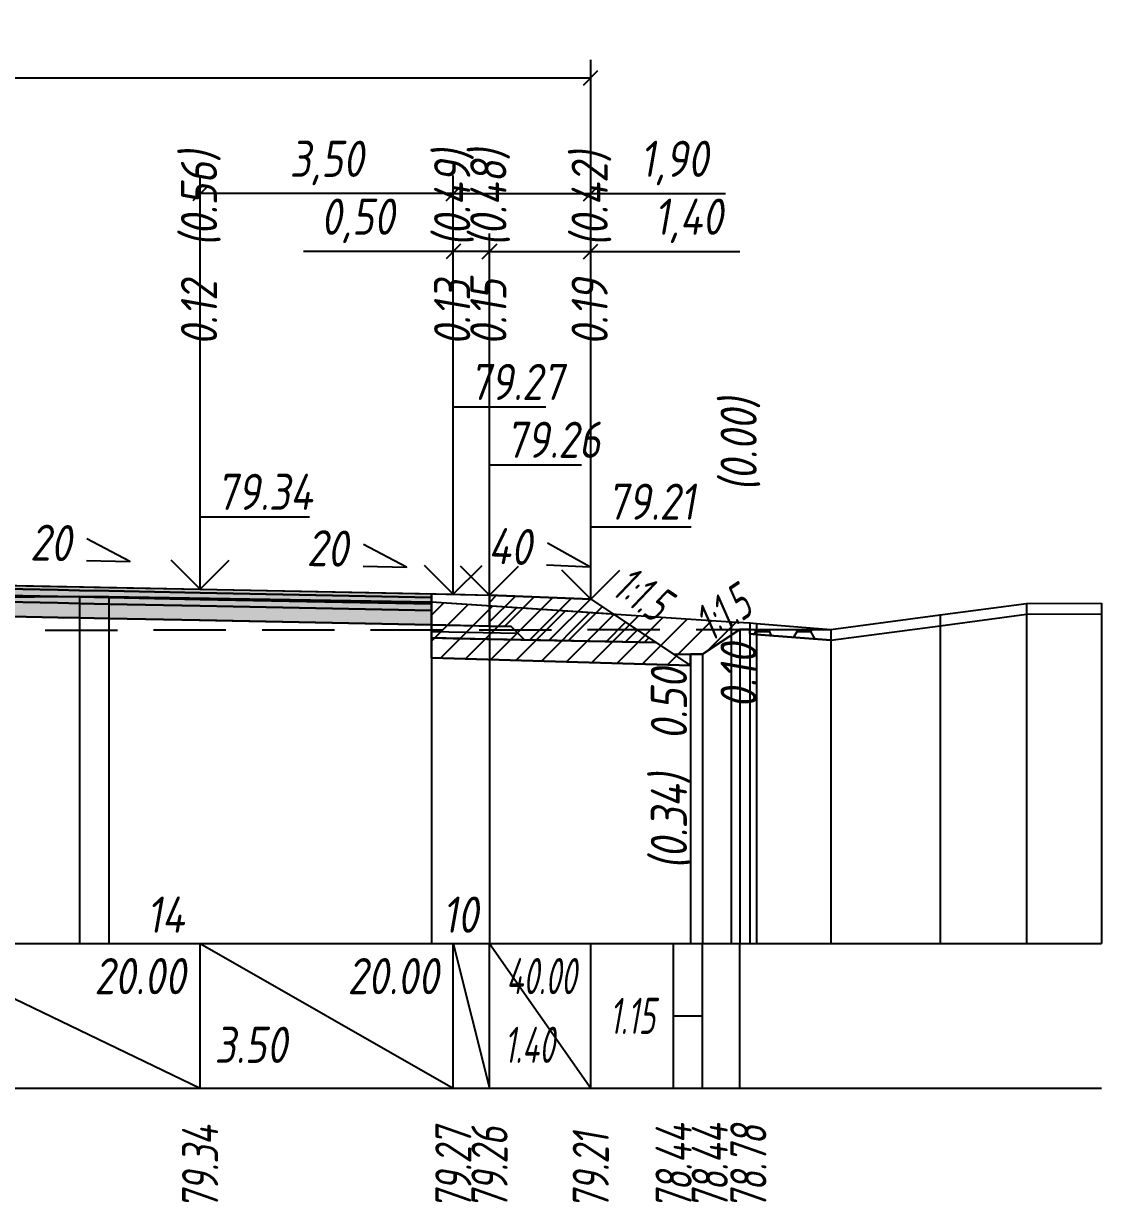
# Model space of a CAD drawing. Extents: x -717 to 1451, y -133302 to 233.
# Drawn here: x 165.1 to 239.6, y -20853.9 to -20772.4 of the extents above; entities that cross this region are included whole.
import ezdxf
from ezdxf.enums import TextEntityAlignment as Align

# ---------------------------------------------------------------- set-up
doc = ezdxf.new("R2010")
doc.units = 0
doc.linetypes.add('штриховая', pattern=[0.75, 0.5, -0.25])
for name, color, linetype in [('Интерполированный поперечник', 2, 'Continuous'), ('Код_514', 1, 'Continuous'), ('Контур_0', 7, 'Continuous'), ('Контур_2521', 7, 'Continuous'), ('Контур_2564', 7, 'Continuous'), ('Контур_2660', 7, 'Continuous'), ('Контур_2665', 7, 'Continuous'), ('Контур_400', 7, 'Continuous'), ('Контур_508', 7, 'Continuous'), ('Контур_512', 7, 'Continuous'), ('Контур_513', 7, 'Continuous'), ('Контур_818', 7, 'Continuous'), ('Красный поперечник', 1, 'Continuous'), ('Объём_2501', 7, 'Continuous'), ('Объём_2564', 7, 'Continuous'), ('Объём_2650', 7, 'Continuous'), ('Объём_2660', 7, 'Continuous'), ('Объём_2661', 7, 'Continuous'), ('Объём_2662', 7, 'Continuous'), ('Объём_2663', 7, 'Continuous'), ('Объём_2664', 7, 'Continuous'), ('Объём_2665', 7, 'Continuous'), ('Объём_2666', 7, 'Continuous'), ('Объём_2667', 7, 'Continuous'), ('Объём_2668', 7, 'Continuous'), ('Объём_2669', 7, 'Continuous'), ('Объём_2675', 7, 'Continuous'), ('Объём_2753', 7, 'Continuous'), ('Откосы', 7, 'Continuous'), ('Отметки покрытия', 7, 'Continuous'), ('Рабочие отметки', 7, 'Continuous'), ('Рабочие отметки доп.', 7, 'Continuous'), ('Слои выравнивания', 7, 'Continuous'), ('Таблица', 7, 'Continuous'), ('Уклоны проезжей части', 7, 'Continuous'), ('Черный поперечник', 3, 'Continuous')]:
    doc.layers.add(name, color=color, linetype=linetype)
for name, color, linetype, true_color in [('Контур_2540', 2, 'Continuous', 0xffff00), ('Контур_2560', 2, 'Continuous', 0xffff00), ('Контур_2561', 7, 'Continuous', 0xff8040), ('Контур_2562', 3, 'Continuous', 0x00ff00), ('Контур_2563', 7, 'Continuous', 0xff8000), ('Контур_2570', 7, 'Continuous', 0x80ff00), ('Контур_2725', 7, 'Continuous', 0x323232), ('Контур_2736', 4, 'Continuous', 0x00ffff), ('Контур_2737', 4, 'Continuous', 0x00ffff), ('Контур_2738', 4, 'Continuous', 0x00ffff), ('Контур_2739', 4, 'Continuous', 0x00ffff), ('Контур_2741', 4, 'Continuous', 0x00ffff), ('Контур_2742', 4, 'Continuous', 0x00ffff), ('Контур_2743', 4, 'Continuous', 0x00ffff), ('Контур_2744', 7, 'Continuous', 0xa4ffff), ('Контур_2745', 7, 'Continuous', 0xa4ffff), ('Контур_2747', 4, 'Continuous', 0x00ffff), ('Контур_2748', 4, 'Continuous', 0x00ffff), ('Контур_2749', 4, 'Continuous', 0x00ffff), ('Контур_2750', 4, 'Continuous', 0x00ffff), ('Контур_2751', 4, 'Continuous', 0x00ffff), ('Контур_2752', 4, 'Continuous', 0x00ffff), ('Контур_2760', 7, 'Continuous', 0x323232), ('Контур_2761', 7, 'Continuous', 0x323232), ('Контур_2762', 7, 'Continuous', 0x323232), ('Контур_2763', 7, 'Continuous', 0x323232), ('Контур_402', 7, 'Continuous', 0xff6464), ('Контур_703', 4, 'Continuous', 0x00ffff), ('Контур_705', 4, 'Continuous', 0x00ffff), ('Контур_707', 4, 'Continuous', 0x00ffff), ('Контур_720', 131, 'Continuous', 0xaaffff), ('Объём_2500', 7, 'Continuous', 0xc0c0c0), ('Объём_2520', 7, 'Continuous', 0x80ffff), ('Объём_2540', 2, 'Continuous', 0xffff00), ('Объём_2560', 2, 'Continuous', 0xffff00), ('Объём_2561', 7, 'Continuous', 0xff8040), ('Объём_2562', 3, 'Continuous', 0x00ff00), ('Объём_2563', 7, 'Continuous', 0xff8000), ('Объём_2600', 7, 'Continuous', 0x808000), ('Объём_2746', 2, 'Continuous', 0xffff00)]:
    doc.layers.add(name, color=color, linetype=linetype, true_color=true_color)
doc.styles.get("Standard").update_dxf_attribs({"font": 'txt', "height": 2.5})
doc.styles.add('М', font='romand.shx', dxfattribs={"width": 0.8, "oblique": 10, "height": 2.5})
doc.dimstyles.new('ISO-25', dxfattribs={"dimtxt": 2.5, "dimasz": 2.5, "dimexe": 1.25, "dimexo": 0.625, "dimtad": 1, "dimtxsty": 'Standard', "dimcen": 2.5, "dimadec": 0, "dimazin": 0, "dimtfac": 1, "dimtmove": 0, "dimatfit": 3, "dimfxl": 1, "dimarcsym": 0})

# ---------------------------------------------------------------- blocks, each defined once
blk = doc.blocks.new('_Oblique')
at = {"color": 0, "linetype": 'ByBlock', "lineweight": -2}
blk.add_line((-0.5, -0.5), (0.5, 0.5), dxfattribs=at)
blk = doc.blocks.new('*D497')
at = {"color": 0, "lineweight": -2, "transparency": 16777216}
for p, q in [((197.342, -20811.338), (197.342, -20786.898)), ((204.342, -20811.618), (204.342, -20786.898)), ((197.342, -20788.148), (204.342, -20788.148)), ((204.342, -20788.148), (214.645, -20788.148))]:
    blk.add_line(p, q, dxfattribs=at)
at = {"layer": 'Defpoints', "color": 0, "transparency": 16777216}
for p in [(204.342, -20788.148), (197.342, -20811.963), (204.342, -20812.243)]:
    blk.add_point(p, dxfattribs=at)
at = {"color": 0, "lineweight": -2, "transparency": 16777216, "rotation": 180}
blk.add_blockref('_Oblique', (197.342, -20788.148), dxfattribs=at)
at = {"color": 0, "lineweight": -2, "transparency": 16777216}
blk.add_blockref('_Oblique', (204.342, -20788.148), dxfattribs=at)
at = {"color": 0, "transparency": 16777216, "insert": (211.105, -20786.035), "char_height": 2.5, "width": 8.75, "attachment_point": 5, "style": 'М'}
blk.add_mtext('1,40', dxfattribs=at)
blk = doc.blocks.new('*D499')
at = {"color": 0, "lineweight": -2, "transparency": 16777216}
for p, q in [((194.842, -20811.288), (194.842, -20786.898)), ((197.342, -20811.338), (197.342, -20786.898)), ((194.842, -20788.148), (184.479, -20788.148)), ((197.342, -20788.148), (194.842, -20788.148))]:
    blk.add_line(p, q, dxfattribs=at)
at = {"layer": 'Defpoints', "color": 0, "transparency": 16777216}
for p in [(197.342, -20788.148), (194.842, -20811.913), (197.342, -20811.963)]:
    blk.add_point(p, dxfattribs=at)
at = {"color": 0, "lineweight": -2, "transparency": 16777216, "rotation": 180}
blk.add_blockref('_Oblique', (194.842, -20788.148), dxfattribs=at)
at = {"color": 0, "lineweight": -2, "transparency": 16777216}
blk.add_blockref('_Oblique', (197.342, -20788.148), dxfattribs=at)
at = {"color": 0, "transparency": 16777216, "insert": (188.24, -20786.035), "char_height": 2.5, "width": 9.16667, "attachment_point": 5, "style": 'М'}
blk.add_mtext('0,50', dxfattribs=at)
blk = doc.blocks.new('*D501')
at = {"color": 0, "lineweight": -2, "transparency": 16777216}
for p, q in [((177.342, -20810.938), (177.342, -20782.898)), ((194.842, -20811.288), (194.842, -20782.898)), ((194.842, -20784.148), (177.342, -20784.148))]:
    blk.add_line(p, q, dxfattribs=at)
at = {"layer": 'Defpoints', "color": 0, "transparency": 16777216}
for p in [(177.342, -20784.148), (177.342, -20811.563), (194.842, -20811.913)]:
    blk.add_point(p, dxfattribs=at)
at = {"color": 0, "lineweight": -2, "transparency": 16777216, "rotation": 180}
blk.add_blockref('_Oblique', (177.342, -20784.148), dxfattribs=at)
at = {"color": 0, "lineweight": -2, "transparency": 16777216}
blk.add_blockref('_Oblique', (194.842, -20784.148), dxfattribs=at)
at = {"color": 0, "transparency": 16777216, "insert": (186.092, -20782.035), "char_height": 2.5, "width": 9.58333, "attachment_point": 5, "style": 'М'}
blk.add_mtext('3,50', dxfattribs=at)
blk = doc.blocks.new('*D502')
at = {"color": 0, "lineweight": -2, "transparency": 16777216}
for p, q in [((194.842, -20811.288), (194.842, -20782.898)), ((204.342, -20811.618), (204.342, -20782.898)), ((194.842, -20784.148), (204.342, -20784.148)), ((204.342, -20784.148), (213.66, -20784.148))]:
    blk.add_line(p, q, dxfattribs=at)
at = {"layer": 'Defpoints', "color": 0, "transparency": 16777216}
for p in [(194.842, -20784.148), (194.842, -20811.913), (204.342, -20812.243)]:
    blk.add_point(p, dxfattribs=at)
at = {"color": 0, "lineweight": -2, "transparency": 16777216, "rotation": 180}
blk.add_blockref('_Oblique', (194.842, -20784.148), dxfattribs=at)
at = {"color": 0, "lineweight": -2, "transparency": 16777216}
blk.add_blockref('_Oblique', (204.342, -20784.148), dxfattribs=at)
at = {"color": 0, "transparency": 16777216, "insert": (210.119, -20782.035), "char_height": 2.5, "width": 8.75, "attachment_point": 5, "style": 'М'}
blk.add_mtext('1,90', dxfattribs=at)
blk = doc.blocks.new('*D504')
at = {"color": 0, "lineweight": -2, "transparency": 16777216}
for p, q in [((108.842, -20811.618), (108.842, -20774.898)), ((204.342, -20811.618), (204.342, -20774.898)), ((108.842, -20776.148), (204.342, -20776.148))]:
    blk.add_line(p, q, dxfattribs=at)
at = {"layer": 'Defpoints', "color": 0, "transparency": 16777216}
for p in [(204.342, -20776.148), (108.842, -20812.243), (204.342, -20812.243)]:
    blk.add_point(p, dxfattribs=at)
at = {"color": 0, "lineweight": -2, "transparency": 16777216, "rotation": 180}
blk.add_blockref('_Oblique', (108.842, -20776.148), dxfattribs=at)
at = {"color": 0, "lineweight": -2, "transparency": 16777216}
blk.add_blockref('_Oblique', (204.342, -20776.148), dxfattribs=at)
at = {"color": 0, "transparency": 16777216, "insert": (156.592, -20774.035), "char_height": 2.5, "width": 10.41667, "attachment_point": 5, "style": 'М'}
blk.add_mtext('19,10', dxfattribs=at)

msp = doc.modelspace()

# ---------------------------------------------------------------- hatches: boundary and pattern name
at = {"layer": 'Объём_2563'}
h = msp.add_hatch(dxfattribs=at)
h.set_pattern_fill('ANSI31', color=256, scale=0.3)
h.paths.add_polyline_path([(199.761, -20814.999), (198.842, -20814.081), (197.342, -20814.051), (197.342, -20811.901), (204.342, -20812.181), (208.842, -20815.181)])
at = {"layer": 'Объём_2600'}
h = msp.add_hatch(dxfattribs=at)
h.set_pattern_fill('ANSI31', color=6, scale=0.4)
h.paths.add_polyline_path([(214.639, -20814.288), (212.071, -20816), (211.234, -20816), (211.234, -20816.775), (193.325, -20816.238), (193.325, -20812.382), (214.04, -20813.754), (215.334, -20813.833), (215.334, -20814.288)])
h = msp.add_hatch(dxfattribs=at)
h.set_pattern_fill('HONEY', color=5, scale=0.3)
h.paths.add_polyline_path([(215.789, -20814.631), (215.334, -20814.583), (215.334, -20814.288), (220.93, -20814.283), (220.93, -20815.033)])
at = {"layer": 'Слои выравнивания'}
for color, points in [(2, [(156.592, -20811.086), (167.502, -20811.304), (169.001, -20811.334), (171.035, -20811.374), (177.342, -20811.501), (193.325, -20811.82), (193.325, -20812.07), (177.342, -20811.751), (171.035, -20811.624), (169.001, -20811.584), (167.502, -20811.554), (156.592, -20811.336)]), (3, [(156.592, -20811.336), (167.502, -20811.554), (169.001, -20811.584), (171.035, -20811.624), (177.342, -20811.751), (193.325, -20812.07), (193.325, -20812.52), (177.342, -20812.201), (171.035, -20812.074), (169.001, -20812.034), (167.502, -20812.004), (156.592, -20811.786)]), (4, [(156.592, -20811.786), (167.502, -20812.004), (169.001, -20812.034), (171.035, -20812.074), (177.342, -20812.201), (193.325, -20812.52), (193.325, -20812.97), (177.342, -20812.651), (171.035, -20812.524), (169.001, -20812.484), (167.502, -20812.454), (156.592, -20812.236)]), (5, [(156.592, -20812.236), (167.502, -20812.454), (169.001, -20812.484), (171.035, -20812.524), (177.342, -20812.651), (193.325, -20812.97), (193.325, -20813.97), (177.342, -20813.651), (171.035, -20813.524), (169.001, -20813.484), (167.502, -20813.454), (156.592, -20813.236)])]:
    msp.add_hatch(color=color, dxfattribs=at).paths.add_polyline_path(points)

# ---------------------------------------------------------------- linework, layer by layer
at = {"layer": 'Интерполированный поперечник', "linetype": 'штриховая', "ltscale": 10, "flags": 128}
msp.add_lwpolyline([(114.126, -20814.368), (220.93, -20814.283)], dxfattribs=at)
at = {"layer": 'Код_514'}
for p, q in [((156.592, -20836), (177.342, -20846)), ((177.342, -20846), (177.342, -20836)), ((177.342, -20836), (194.842, -20846)), ((194.842, -20846), (194.842, -20836)), ((194.842, -20836), (197.342, -20846)), ((197.342, -20846), (197.342, -20836)), ((197.342, -20836), (204.342, -20846)), ((204.342, -20846), (204.342, -20836)), ((210.071, -20846), (210.071, -20836)), ((212.071, -20846), (212.071, -20836)), ((214.639, -20846), (214.639, -20836)), ((210.071, -20841), (212.071, -20841))]:
    msp.add_line(p, q, dxfattribs=at)
at = {"layer": 'Контур_0', "flags": 128}
for points in [[(193.325, -20811.82), (197.342, -20811.901), (197.342, -20814.051), (193.325, -20813.97), (193.325, -20811.82), (193.325, -20811.82)], [(204.342, -20812.181), (207.512, -20814.294), (207.512, -20814.294), (207.512, -20814.294), (207.512, -20814.294), (207.512, -20814.294), (207.512, -20814.294), (207.512, -20814.294), (207.512, -20814.294), (207.512, -20814.294), (207.512, -20814.294), (207.512, -20814.294), (207.512, -20814.294), (207.512, -20814.294), (207.512, -20814.294), (210.071, -20816)], [(204.342, -20812.181), (207.512, -20814.294), (207.512, -20814.294), (207.512, -20814.294), (207.512, -20814.294), (207.512, -20814.294), (207.512, -20814.294), (207.512, -20814.294), (207.512, -20814.294), (207.512, -20814.294), (207.512, -20814.294), (207.512, -20814.294), (207.512, -20814.294), (207.512, -20814.294), (207.512, -20814.294), (210.071, -20816), (212.071, -20816), (214.639, -20814.288), (214.639, -20814.288), (214.639, -20814.288), (214.639, -20814.288), (214.639, -20814.288), (214.639, -20814.288), (214.639, -20814.288), (214.639, -20814.288), (214.639, -20814.288), (214.639, -20814.288), (214.639, -20814.288), (214.639, -20814.288), (214.639, -20814.288)], [(197.342, -20814.951), (193.325, -20814.87), (193.325, -20813.97), (198.842, -20814.081), (199.761, -20814.999), (197.342, -20814.951), (197.342, -20814.951)], [(197.342, -20814.051), (198.842, -20814.081), (199.761, -20814.999), (208.842, -20815.181)]]:
    msp.add_lwpolyline(points, dxfattribs=at)
at = {"layer": 'Контур_2521', "color": 250, "flags": 128}
msp.add_lwpolyline([(193.325, -20814.42), (199.301, -20814.54)], dxfattribs=at)
at = {"layer": 'Контур_2540', "flags": 128}
msp.add_lwpolyline([(194.842, -20814.901), (208.842, -20815.181), (211.234, -20816.775), (193.325, -20816.238), (193.325, -20814.87), (194.842, -20814.901), (194.842, -20814.901)], dxfattribs=at)
at = {"layer": 'Контур_2560', "flags": 128}
msp.add_lwpolyline([(197.342, -20811.901), (204.342, -20812.181), (204.342, -20812.181), (204.342, -20812.181)], dxfattribs=at)
at = {"layer": 'Контур_2561', "flags": 128}
msp.add_lwpolyline([(197.342, -20811.901), (197.342, -20811.901), (204.342, -20812.181), (204.342, -20812.181), (197.342, -20811.901)], dxfattribs=at)
at = {"layer": 'Контур_2562', "flags": 128}
msp.add_lwpolyline([(204.342, -20812.181), (204.342, -20812.181), (204.342, -20812.181), (204.342, -20812.181), (204.342, -20812.181)], dxfattribs=at)
at = {"layer": 'Контур_2563', "flags": 128}
msp.add_lwpolyline([(199.761, -20814.999), (198.842, -20814.081), (197.342, -20814.051), (197.342, -20811.901), (204.342, -20812.181), (208.842, -20815.181), (199.761, -20814.999), (199.761, -20814.999)], dxfattribs=at)
at = {"layer": 'Контур_2564', "flags": 128}
msp.add_lwpolyline([(197.342, -20811.901), (204.342, -20812.181)], dxfattribs=at)
at = {"layer": 'Контур_2570', "flags": 128}
msp.add_lwpolyline([(156.592, -20812.166), (169.001, -20811.981), (171.035, -20812.016), (193.325, -20812.382), (214.04, -20813.754), (215.334, -20813.833), (215.334, -20814.583), (215.789, -20814.631), (220.93, -20815.033), (220.93, -20815.033), (228.498, -20814.025), (234.454, -20813.235), (239.639, -20813.21)], dxfattribs=at)
at = {"layer": 'Контур_2660', "flags": 128}
msp.add_lwpolyline([(193.325, -20816.238), (211.234, -20816.775)], dxfattribs=at)
at = {"layer": 'Контур_2665', "flags": 128}
msp.add_lwpolyline([(204.342, -20812.181), (204.342, -20812.181)], dxfattribs=at)
at = {"layer": 'Контур_2725', "flags": 128}
msp.add_lwpolyline([(143.92, -20813.489), (144.996, -20813.468), (156.592, -20813.236), (167.502, -20813.454), (169.001, -20813.484), (171.035, -20813.524), (177.342, -20813.651), (193.325, -20813.97)], dxfattribs=at)
at = {"layer": 'Контур_2736', "flags": 128}
for points in [[(204.342, -20812.181), (207.512, -20814.294)], [(207.512, -20814.294), (210.071, -20816)]]:
    msp.add_lwpolyline(points, dxfattribs=at)
at = {"layer": 'Контур_2737', "flags": 128}
msp.add_lwpolyline([(207.512, -20814.294), (207.512, -20814.294)], dxfattribs=at)
at = {"layer": 'Контур_2738', "flags": 128}
msp.add_lwpolyline([(207.512, -20814.294), (207.512, -20814.294)], dxfattribs=at)
at = {"layer": 'Контур_2739', "flags": 128}
msp.add_lwpolyline([(207.512, -20814.294), (207.512, -20814.294)], dxfattribs=at)
at = {"layer": 'Контур_2741', "flags": 128}
msp.add_lwpolyline([(214.639, -20814.288), (214.639, -20814.288)], dxfattribs=at)
at = {"layer": 'Контур_2742', "flags": 128}
msp.add_lwpolyline([(214.639, -20814.288), (214.639, -20814.288)], dxfattribs=at)
at = {"layer": 'Контур_2743', "flags": 128}
msp.add_lwpolyline([(214.639, -20814.288), (214.639, -20814.288)], dxfattribs=at)
at = {"layer": 'Контур_2744', "flags": 128}
msp.add_lwpolyline([(214.639, -20814.288), (214.639, -20814.288)], dxfattribs=at)
msp.add_lwpolyline([(214.639, -20814.288), (214.639, -20814.288)], dxfattribs=at)
msp.add_lwpolyline([(214.639, -20814.288), (214.639, -20814.288)], dxfattribs=at)
msp.add_lwpolyline([(214.639, -20814.288), (214.639, -20814.288)], dxfattribs=at)
msp.add_lwpolyline([(214.639, -20814.288), (214.639, -20814.288)], dxfattribs=at)
msp.add_lwpolyline([(214.639, -20814.288), (214.639, -20814.288)], dxfattribs=at)
at = {"layer": 'Контур_2745', "flags": 128}
msp.add_lwpolyline([(207.512, -20814.294), (207.512, -20814.294)], dxfattribs=at)
msp.add_lwpolyline([(207.512, -20814.294), (207.512, -20814.294)], dxfattribs=at)
msp.add_lwpolyline([(207.512, -20814.294), (207.512, -20814.294)], dxfattribs=at)
msp.add_lwpolyline([(207.512, -20814.294), (207.512, -20814.294)], dxfattribs=at)
msp.add_lwpolyline([(207.512, -20814.294), (207.512, -20814.294)], dxfattribs=at)
msp.add_lwpolyline([(207.512, -20814.294), (207.512, -20814.294)], dxfattribs=at)
at = {"layer": 'Контур_2747', "flags": 128}
msp.add_lwpolyline([(207.512, -20814.294), (207.512, -20814.294)], dxfattribs=at)
at = {"layer": 'Контур_2748', "flags": 128}
msp.add_lwpolyline([(207.512, -20814.294), (207.512, -20814.294)], dxfattribs=at)
at = {"layer": 'Контур_2749', "flags": 128}
msp.add_lwpolyline([(207.512, -20814.294), (207.512, -20814.294)], dxfattribs=at)
at = {"layer": 'Контур_2750', "flags": 128}
msp.add_lwpolyline([(214.639, -20814.288), (214.639, -20814.288)], dxfattribs=at)
at = {"layer": 'Контур_2751', "flags": 128}
msp.add_lwpolyline([(214.639, -20814.288), (214.639, -20814.288)], dxfattribs=at)
at = {"layer": 'Контур_2752', "flags": 128}
msp.add_lwpolyline([(214.639, -20814.288), (214.639, -20814.288)], dxfattribs=at)
at = {"layer": 'Контур_2760', "flags": 128}
msp.add_lwpolyline([(143.92, -20811.339), (144.996, -20811.318), (156.592, -20811.086), (167.502, -20811.304), (169.001, -20811.334), (171.035, -20811.374), (177.342, -20811.501), (193.325, -20811.82)], dxfattribs=at)
at = {"layer": 'Контур_2761', "flags": 128}
msp.add_lwpolyline([(143.92, -20811.589), (144.996, -20811.568), (156.592, -20811.336), (167.502, -20811.554), (169.001, -20811.584), (171.035, -20811.624), (177.342, -20811.751), (193.325, -20812.07)], dxfattribs=at)
at = {"layer": 'Контур_2762', "flags": 128}
msp.add_lwpolyline([(143.92, -20812.039), (144.996, -20812.018), (156.592, -20811.786), (167.502, -20812.004), (169.001, -20812.034), (171.035, -20812.074), (177.342, -20812.201), (193.325, -20812.52)], dxfattribs=at)
at = {"layer": 'Контур_2763', "flags": 128}
msp.add_lwpolyline([(143.92, -20812.489), (144.996, -20812.468), (156.592, -20812.236), (167.502, -20812.454), (169.001, -20812.484), (171.035, -20812.524), (177.342, -20812.651), (193.325, -20812.97)], dxfattribs=at)
at = {"layer": 'Контур_400', "flags": 128}
msp.add_lwpolyline([(156.592, -20811.086), (177.342, -20811.501), (194.842, -20811.851), (194.842, -20811.851), (194.842, -20811.851), (194.842, -20811.851), (194.842, -20811.851), (194.842, -20811.851), (197.342, -20811.901)], dxfattribs=at)
at = {"layer": 'Контур_402', "flags": 128}
msp.add_lwpolyline([(105, -20816.683), (143.92, -20815.516), (143.92, -20813.489), (156.592, -20813.236), (193.325, -20813.97), (193.325, -20816.238), (211.234, -20816.775)], dxfattribs=at)
at = {"layer": 'Контур_508', "flags": 128}
msp.add_lwpolyline([(105, -20816.683), (143.92, -20815.516), (143.92, -20813.489), (156.592, -20813.236), (193.325, -20813.97), (193.325, -20816.238), (211.234, -20816.775), (211.234, -20816), (212.071, -20816), (214.639, -20814.288)], dxfattribs=at)
at = {"layer": 'Контур_512', "flags": 128}
msp.add_lwpolyline([(193.325, -20816.238), (211.234, -20816.775), (211.234, -20816), (212.071, -20816), (214.639, -20814.288)], dxfattribs=at)
at = {"layer": 'Контур_513', "flags": 128}
msp.add_lwpolyline([(105, -20816.683), (143.92, -20815.516), (143.92, -20813.489), (156.592, -20813.236), (193.325, -20813.97), (193.325, -20816.238), (211.234, -20816.775), (211.234, -20816), (212.071, -20816), (214.639, -20814.288)], dxfattribs=at)
at = {"layer": 'Контур_703', "flags": 128}
msp.add_lwpolyline([(204.342, -20812.181), (207.512, -20814.294)], dxfattribs=at)
at = {"layer": 'Контур_705', "flags": 128}
msp.add_lwpolyline([(207.512, -20814.294), (207.512, -20814.294)], dxfattribs=at)
at = {"layer": 'Контур_707', "flags": 128}
msp.add_lwpolyline([(212.071, -20816), (214.639, -20814.288)], dxfattribs=at)
at = {"layer": 'Контур_720', "flags": 128}
msp.add_lwpolyline([(210.071, -20816), (212.071, -20816)], dxfattribs=at)
at = {"layer": 'Контур_818', "flags": 128}
msp.add_lwpolyline([(105, -20815.492), (113.165, -20815.179), (113.959, -20815.136), (114.126, -20815.118), (114.126, -20815.118), (114.77, -20815.055), (121.105, -20814.475), (121.105, -20813.725), (122.117, -20813.667), (143.92, -20812.357), (144.996, -20812.339), (156.592, -20812.166), (169.001, -20811.981), (171.035, -20812.016), (193.325, -20812.382), (214.04, -20813.754), (214.639, -20813.791)], dxfattribs=at)
at = {"layer": 'Красный поперечник'}
for p, q in [((156.592, -20811.086), (177.342, -20811.501)), ((177.342, -20811.501), (194.842, -20811.851)), ((194.842, -20811.851), (197.342, -20811.901)), ((197.342, -20811.901), (204.342, -20812.181)), ((204.342, -20812.181), (210.071, -20816)), ((212.071, -20816), (214.639, -20814.288)), ((214.639, -20814.288), (214.639, -20836)), ((193.325, -20816.238), (193.325, -20836)), ((210.071, -20816), (212.071, -20816)), ((211.234, -20816), (211.234, -20836)), ((212.071, -20816), (212.071, -20836)), ((211.234, -20816.775), (211.234, -20836))]:
    msp.add_line(p, q, dxfattribs=at)
at = {"layer": 'Объём_2500', "flags": 128}
msp.add_lwpolyline([(193.325, -20811.82), (197.342, -20811.901), (197.342, -20814.051), (193.325, -20813.97), (193.325, -20811.82), (193.325, -20811.82)], dxfattribs=at)
at = {"layer": 'Объём_2501', "flags": 128}
msp.add_lwpolyline([(156.592, -20811.086), (177.342, -20811.501), (194.842, -20811.851), (194.842, -20811.851), (194.842, -20811.851), (194.842, -20811.851), (194.842, -20811.851), (194.842, -20811.851), (197.342, -20811.901)], dxfattribs=at)
at = {"layer": 'Объём_2520', "color": 250, "flags": 128}
msp.add_lwpolyline([(197.342, -20814.951), (193.325, -20814.87), (193.325, -20813.97), (198.842, -20814.081), (199.761, -20814.999), (197.342, -20814.951), (197.342, -20814.951)], dxfattribs=at)
at = {"layer": 'Объём_2540', "flags": 128}
msp.add_lwpolyline([(194.842, -20814.901), (208.842, -20815.181), (211.234, -20816.775), (193.325, -20816.238), (193.325, -20814.87), (194.842, -20814.901), (194.842, -20814.901)], dxfattribs=at)
at = {"layer": 'Объём_2560', "flags": 128}
msp.add_lwpolyline([(197.342, -20811.901), (204.342, -20812.181), (204.342, -20812.181), (204.342, -20812.181)], dxfattribs=at)
at = {"layer": 'Объём_2561', "flags": 128}
msp.add_lwpolyline([(197.342, -20811.901), (197.342, -20811.901), (204.342, -20812.181), (204.342, -20812.181), (197.342, -20811.901)], dxfattribs=at)
at = {"layer": 'Объём_2562', "flags": 128}
msp.add_lwpolyline([(204.342, -20812.181), (204.342, -20812.181), (204.342, -20812.181), (204.342, -20812.181), (204.342, -20812.181)], dxfattribs=at)
at = {"layer": 'Объём_2563', "color": 250, "flags": 128}
msp.add_lwpolyline([(199.761, -20814.999), (198.842, -20814.081), (197.342, -20814.051), (197.342, -20811.901), (204.342, -20812.181), (208.842, -20815.181), (199.761, -20814.999), (199.761, -20814.999)], dxfattribs=at)
at = {"layer": 'Объём_2564', "flags": 128}
msp.add_lwpolyline([(197.342, -20811.901), (204.342, -20812.181)], dxfattribs=at)
at = {"layer": 'Объём_2600', "color": 5, "flags": 128}
msp.add_lwpolyline([(215.789, -20814.631), (215.334, -20814.583), (215.334, -20814.288), (220.93, -20814.283), (220.93, -20815.033), (215.789, -20814.631), (215.789, -20814.631)], dxfattribs=at)
at = {"layer": 'Объём_2650', "color": 6, "flags": 128}
msp.add_lwpolyline([(214.639, -20814.288), (212.071, -20816), (211.234, -20816), (211.234, -20816.775), (193.325, -20816.238), (193.325, -20812.382), (214.04, -20813.754), (215.334, -20813.833), (215.334, -20814.288), (214.639, -20814.288), (214.639, -20814.288)], dxfattribs=at)
at = {"layer": 'Объём_2660', "flags": 128}
msp.add_lwpolyline([(193.325, -20816.238), (211.234, -20816.775)], dxfattribs=at)
at = {"layer": 'Объём_2661', "flags": 128}
msp.add_lwpolyline([(204.342, -20812.181), (207.512, -20814.294), (210.071, -20816)], dxfattribs=at)
at = {"layer": 'Объём_2662', "flags": 128}
msp.add_lwpolyline([(212.071, -20816), (214.639, -20814.288)], dxfattribs=at)
at = {"layer": 'Объём_2663', "flags": 128}
msp.add_lwpolyline([(210.071, -20816), (212.071, -20816)], dxfattribs=at)
at = {"layer": 'Объём_2664', "flags": 128}
msp.add_lwpolyline([(210.071, -20816), (212.071, -20816)], dxfattribs=at)
at = {"layer": 'Объём_2665', "flags": 128}
msp.add_lwpolyline([(204.342, -20812.181), (204.342, -20812.181)], dxfattribs=at)
at = {"layer": 'Объём_2666', "flags": 128}
for points in [[(204.342, -20812.181), (207.512, -20814.294)], [(207.512, -20814.294), (210.071, -20816)]]:
    msp.add_lwpolyline(points, dxfattribs=at)
at = {"layer": 'Объём_2667', "flags": 128}
for points in [[(207.512, -20814.294), (207.512, -20814.294)], [(214.639, -20814.288), (214.639, -20814.288)]]:
    msp.add_lwpolyline(points, dxfattribs=at)
at = {"layer": 'Объём_2668', "flags": 128}
for points in [[(207.512, -20814.294), (207.512, -20814.294)], [(214.639, -20814.288), (214.639, -20814.288)]]:
    msp.add_lwpolyline(points, dxfattribs=at)
at = {"layer": 'Объём_2669', "flags": 128}
for points in [[(207.512, -20814.294), (207.512, -20814.294)], [(214.639, -20814.288), (214.639, -20814.288)]]:
    msp.add_lwpolyline(points, dxfattribs=at)
at = {"layer": 'Объём_2675', "flags": 128}
for points in [[(207.512, -20814.294), (207.512, -20814.294)], [(207.512, -20814.294), (207.512, -20814.294)], [(207.512, -20814.294), (207.512, -20814.294)], [(207.512, -20814.294), (207.512, -20814.294)], [(207.512, -20814.294), (207.512, -20814.294)], [(207.512, -20814.294), (207.512, -20814.294)], [(214.639, -20814.288), (214.639, -20814.288)], [(214.639, -20814.288), (214.639, -20814.288)], [(214.639, -20814.288), (214.639, -20814.288)], [(214.639, -20814.288), (214.639, -20814.288)], [(214.639, -20814.288), (214.639, -20814.288)], [(214.639, -20814.288), (214.639, -20814.288)]]:
    msp.add_lwpolyline(points, dxfattribs=at)
at = {"layer": 'Объём_2746', "flags": 128}
msp.add_lwpolyline([(211.234, -20816.775), (193.325, -20816.238), (193.325, -20812.382), (205.893, -20813.214), (210.071, -20816), (211.234, -20816), (211.234, -20816.775), (211.234, -20816.775)], dxfattribs=at)
at = {"layer": 'Объём_2753', "flags": 128}
msp.add_lwpolyline([(193.325, -20811.82), (193.325, -20811.82)], dxfattribs=at)
at = {"layer": 'Откосы', "color": 1, "flags": 128}
for points in [[(169.48, -20809.526), (172.48, -20809.586), (169.51, -20808.027)], [(188.605, -20809.909), (191.605, -20809.969), (188.635, -20808.409)], [(201.284, -20809.823), (204.282, -20809.943), (201.344, -20808.324)]]:
    msp.add_lwpolyline(points, dxfattribs=at)
at = {"layer": 'Отметки покрытия', "color": 1}
for p, q in [((194.842, -20811.851), (194.842, -20798.901)), ((194.842, -20798.901), (201.242, -20798.901)), ((197.342, -20811.901), (197.342, -20802.901)), ((197.342, -20802.901), (203.692, -20802.901)), ((177.342, -20811.501), (177.342, -20806.501)), ((177.342, -20806.501), (184.892, -20806.501)), ((204.342, -20812.181), (204.342, -20807.181)), ((204.342, -20807.181), (211.292, -20807.181)), ((177.342, -20811.501), (175.342, -20809.501)), ((177.342, -20811.501), (179.342, -20809.501)), ((194.842, -20811.851), (192.842, -20809.851)), ((194.842, -20811.851), (196.842, -20809.851)), ((197.342, -20811.901), (195.342, -20809.901)), ((197.342, -20811.901), (199.342, -20809.901)), ((204.342, -20812.181), (202.342, -20810.181)), ((204.342, -20812.181), (206.342, -20810.181))]:
    msp.add_line(p, q, dxfattribs=at)
at = {"layer": 'Слои выравнивания'}
for p, q in [((193.325, -20811.82), (193.325, -20836)), ((197.342, -20811.901), (197.342, -20836))]:
    msp.add_line(p, q, dxfattribs=at)
at = {"layer": 'Слои выравнивания', "color": 2, "flags": 128}
msp.add_lwpolyline([(156.592, -20811.086), (167.502, -20811.304), (169.001, -20811.334), (171.035, -20811.374), (177.342, -20811.501), (193.325, -20811.82), (193.325, -20812.07), (177.342, -20811.751), (171.035, -20811.624), (169.001, -20811.584), (167.502, -20811.554), (156.592, -20811.336)], close=True, dxfattribs=at)
at = {"layer": 'Слои выравнивания', "color": 3, "flags": 128}
msp.add_lwpolyline([(156.592, -20811.336), (167.502, -20811.554), (169.001, -20811.584), (171.035, -20811.624), (177.342, -20811.751), (193.325, -20812.07), (193.325, -20812.52), (177.342, -20812.201), (171.035, -20812.074), (169.001, -20812.034), (167.502, -20812.004), (156.592, -20811.786)], close=True, dxfattribs=at)
at = {"layer": 'Слои выравнивания', "color": 4, "flags": 128}
msp.add_lwpolyline([(156.592, -20811.786), (167.502, -20812.004), (169.001, -20812.034), (171.035, -20812.074), (177.342, -20812.201), (193.325, -20812.52), (193.325, -20812.97), (177.342, -20812.651), (171.035, -20812.524), (169.001, -20812.484), (167.502, -20812.454), (156.592, -20812.236)], close=True, dxfattribs=at)
at = {"layer": 'Слои выравнивания', "color": 5, "flags": 128}
msp.add_lwpolyline([(156.592, -20812.236), (167.502, -20812.454), (169.001, -20812.484), (171.035, -20812.524), (177.342, -20812.651), (193.325, -20812.97), (193.325, -20813.97), (177.342, -20813.651), (171.035, -20813.524), (169.001, -20813.484), (167.502, -20813.454), (156.592, -20813.236)], close=True, dxfattribs=at)
at = {"layer": 'Таблица'}
for p, q in [((80, -20836), (239.639, -20836)), ((80, -20846), (239.639, -20846))]:
    msp.add_line(p, q, dxfattribs=at)
at = {"layer": 'Черный поперечник', "color": 7}
for p, q in [((169.001, -20811.981), (169.001, -20836)), ((171.035, -20812.016), (171.035, -20836)), ((193.325, -20812.382), (193.325, -20836)), ((234.454, -20812.485), (234.454, -20836)), ((239.639, -20812.46), (239.639, -20836)), ((214.04, -20813.754), (214.04, -20836)), ((215.334, -20813.833), (215.334, -20836)), ((215.789, -20813.881), (215.789, -20836)), ((228.498, -20813.275), (228.498, -20836)), ((220.93, -20814.283), (220.93, -20836))]:
    msp.add_line(p, q, dxfattribs=at)
at = {"layer": 'Черный поперечник', "flags": 128}
msp.add_lwpolyline([(80, -20815.737), (92.201, -20815.233), (113.165, -20814.429), (113.959, -20814.386), (114.126, -20814.368), (114.77, -20814.305), (121.105, -20813.725), (122.117, -20813.667), (143.92, -20812.357), (144.996, -20812.339), (156.592, -20812.166), (169.001, -20811.981), (171.035, -20812.016), (193.325, -20812.382), (214.04, -20813.754), (215.334, -20813.833), (215.789, -20813.881), (220.93, -20814.283), (228.498, -20813.275), (234.454, -20812.485), (239.639, -20812.46)], dxfattribs=at)

# ---------------------------------------------------------------- texts
at = {"layer": 'Код_514', "style": 'М', "oblique": 10}
for s, width, p in [('20.00', 0.8, (176.342, -20837)), ('20.00', 0.8, (193.842, -20837)), ('40.00', 0.6, (203.342, -20837))]:
    msp.add_text(s, height=2.5, dxfattribs=dict(at, width=width)).set_placement(p, align=Align.TOP_RIGHT)
at = {"layer": 'Код_514', "style": 'М', "oblique": 10, "width": 0.6}
msp.add_text('1.15', height=2.5, dxfattribs=at).set_placement((207.207, -20841), align=Align.MIDDLE_CENTER)
at = {"layer": 'Код_514', "style": 'М', "oblique": 10}
for s, width, p in [('3.50', 0.8, (178.342, -20845)), ('1.40', 0.6, (198.342, -20845))]:
    msp.add_text(s, height=2.5, dxfattribs=dict(at, width=width)).set_placement(p, align=Align.BOTTOM_LEFT)
at = {"layer": 'Код_514', "style": 'М', "oblique": 10, "width": 0.7}
for s, p in [('79.34', (177.342, -20854.382)), ('79.27', (194.842, -20854.382)), ('79.26', (197.342, -20854.382)), ('79.21', (204.342, -20854.382)), ('78.44', (210.071, -20854.382)), ('78.44', (212.571, -20854.382)), ('78.78', (215.236, -20854.382))]:
    msp.add_text(s, height=2.5, rotation=90, dxfattribs=at).set_placement(p, align=Align.MIDDLE_LEFT)
at = {"layer": 'Отметки покрытия', "color": 1, "style": 'М', "oblique": 10, "width": 0.8}
for s, p in [('79.27', (195.983, -20799.169)), ('79.26', (198.483, -20803.169)), ('79.34', (178.483, -20806.769)), ('79.21', (205.483, -20807.449))]:
    msp.add_text(s, height=2.5, dxfattribs=at).set_placement(p, align=Align.BOTTOM_LEFT)
at = {"layer": 'Рабочие отметки', "color": 1, "style": 'М', "oblique": 10, "width": 0.8}
for s, p in [('0.12', (177.264, -20794.651)), ('0.13', (194.764, -20794.651)), ('0.15', (197.264, -20794.651)), ('0.19', (204.264, -20794.651))]:
    msp.add_text(s, height=2.5, rotation=90, dxfattribs=at).set_placement(p, align=Align.MIDDLE_LEFT)
for s, p in [('0.10', (214.561, -20815.219)), ('0.50', (209.743, -20816.931))]:
    msp.add_text(s, height=2.5, rotation=90, dxfattribs=at).set_placement(p, align=Align.MIDDLE_RIGHT)
at = {"layer": 'Рабочие отметки доп.', "color": 1, "style": 'М', "oblique": 10, "width": 0.8}
for s, p in [('(0.56)', (177.264, -20787.801)), ('(0.49)', (194.764, -20787.801)), ('(0.48)', (197.264, -20787.801)), ('(0.42)', (204.264, -20787.801)), ('(0.00)', (214.561, -20804.719))]:
    msp.add_text(s, height=2.5, rotation=90, dxfattribs=at).set_placement(p, align=Align.MIDDLE_LEFT)
msp.add_text('(0.34)', height=2.5, rotation=90, dxfattribs=at).set_placement((209.743, -20824.231), align=Align.MIDDLE_RIGHT)
at = {"layer": 'Слои выравнивания', "style": 'М', "oblique": 10, "width": 0.8}
for s, p in [('14', (174.958, -20836)), ('10', (195.333, -20836))]:
    msp.add_text(s, height=2.5, dxfattribs=at).set_placement(p, align=Align.BOTTOM_CENTER)
at = {"layer": 'Уклоны проезжей части', "color": 1, "style": 'М', "oblique": 10}
for s, rotation, width, p in [('20', 358.85423, 0.8, (166.987, -20810.293)), ('40', 357.70938, 0.8, (198.692, -20810.539)), ('20', 358.85423, 0.8, (186.112, -20810.676)), ('1:1.5', 326.30994, 0.6, (206.8, -20813.466)), ('1:1.5', 33.69007, 0.6, (214.594, -20814.78))]:
    msp.add_text(s, height=2.5, rotation=rotation, dxfattribs=dict(at, width=width)).set_placement(p, align=Align.BOTTOM_CENTER)

# ---------------------------------------------------------------- dimensions: what is measured, and where the dimension line sits
at = {"color": 5}
dim = msp.add_linear_dim(base=(204.342, -20776.148), p1=(108.842, -20812.243), p2=(204.342, -20812.243), angle=180, dimstyle='ISO-25', override={"dimasz": 1, "dimlfac": 0.2, "dimzin": 0, "dimtxsty": 'М', "dimblk1": 'Oblique', "dimblk2": 'Oblique', "dimsah": 1}, dxfattribs=at)
dim.commit()
dim.dimension.update_dxf_attribs({"geometry": '*D504', "text_midpoint": (156.592, -20774.035)})
dim = msp.add_linear_dim(base=(177.342, -20784.148), p1=(194.842, -20811.913), p2=(177.342, -20811.563), dimstyle='ISO-25', override={"dimasz": 1, "dimlfac": 0.2, "dimzin": 0, "dimtxsty": 'М', "dimblk1": 'Oblique', "dimblk2": 'Oblique', "dimsah": 1}, dxfattribs=at)
dim.commit()
dim.dimension.update_dxf_attribs({"geometry": '*D501', "text_midpoint": (186.092, -20782.035)})
dim = msp.add_linear_dim(base=(194.842, -20784.148), p1=(204.342, -20812.243), p2=(194.842, -20811.913), dimstyle='ISO-25', override={"dimasz": 1, "dimlfac": 0.2, "dimzin": 0, "dimtxsty": 'М', "dimblk1": 'Oblique', "dimblk2": 'Oblique', "dimsah": 1}, dxfattribs=at)
dim.commit()
dim.dimension.update_dxf_attribs({"geometry": '*D502', "text_midpoint": (210.119, -20784.148), "dimtype": 160})
for base, p1, p2, picture, middle in [((197.342, -20788.148), (194.842, -20811.913), (197.342, -20811.963), '*D499', (188.24, -20788.148)), ((204.342, -20788.148), (197.342, -20811.963), (204.342, -20812.243), '*D497', (211.105, -20788.148))]:
    dim = msp.add_linear_dim(base=base, p1=p1, p2=p2, angle=180, dimstyle='ISO-25', override={"dimasz": 1, "dimlfac": 0.2, "dimzin": 0, "dimtxsty": 'М', "dimblk1": 'Oblique', "dimblk2": 'Oblique', "dimsah": 1}, dxfattribs=at)
    dim.commit()
    dim.dimension.update_dxf_attribs({"geometry": picture, "text_midpoint": middle, "dimtype": 160})

doc.saveas('drawing.dxf')
